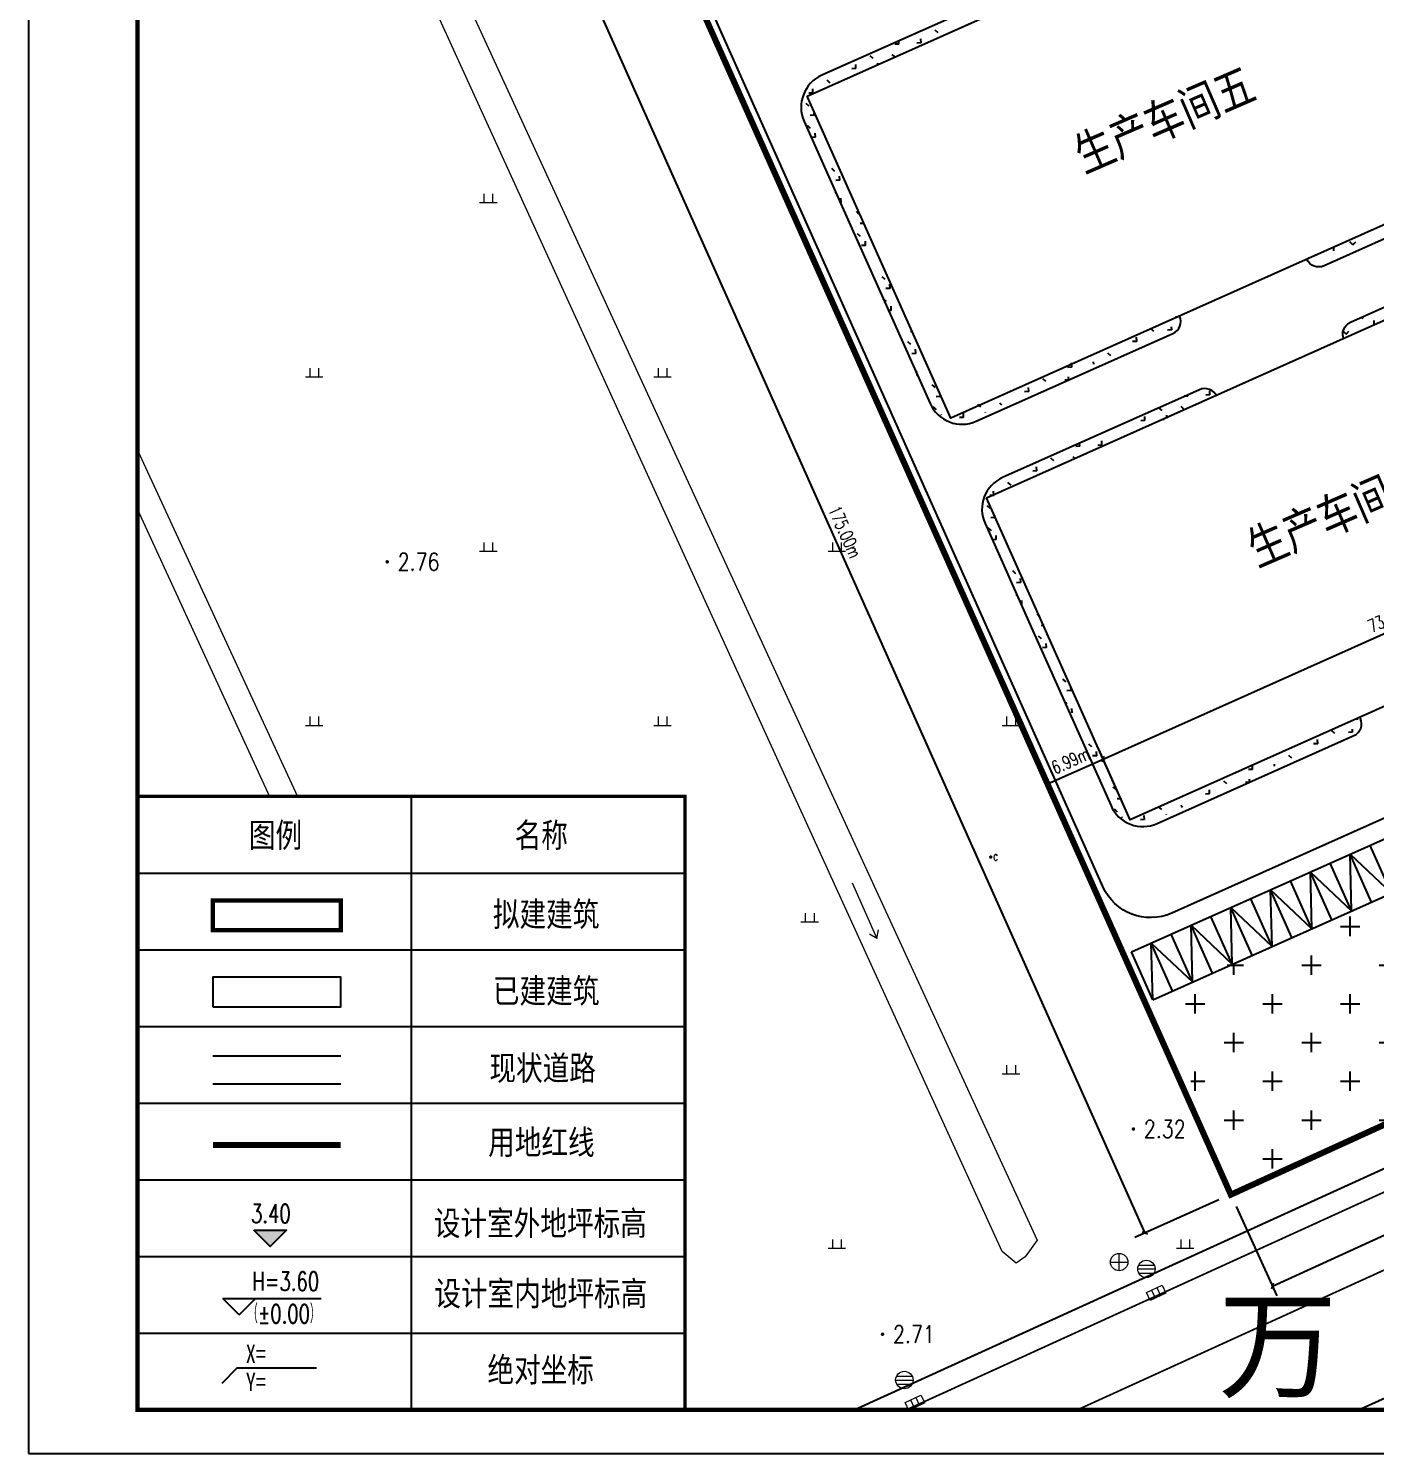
# Model space of a CAD drawing. Extents: x -165130 to 255370, y -346822 to 187778.
# Drawn here: x -165130 to -10505, y -168622 to -5099 of the extents above; entities that cross this region are included whole.
import ezdxf
from ezdxf.enums import TextEntityAlignment as Align

# ---------------------------------------------------------------- set-up
doc = ezdxf.new("R2010")
doc.units = 0
doc.header["$MEASUREMENT"] = 0
doc.linetypes.add('DASH', pattern=[0.35, 0.25, -0.1])
doc.linetypes.add('X2', pattern=[10, 8, -2])
doc.layers.get('0').update_dxf_attribs({"linetype": 'CONTINUOUS'})
doc.layers.get('Defpoints').update_dxf_attribs({"linetype": 'CONTINUOUS'})
for name, color, linetype in [('GCD', 1, 'CONTINUOUS'), ('PUB_DIM', 3, 'CONTINUOUS'), ('PUB_TEXT', 7, 'CONTINUOUS'), ('PUB_TITLE', 4, 'CONTINUOUS'), ('停车位', 4, 'CONTINUOUS'), ('围墙', 151, 'FENCELINE1'), ('填充', 8, 'CONTINUOUS'), ('层0', 253, 'CONTINUOUS'), ('绿化带', 3, 'CONTINUOUS'), ('规划建筑', 7, 'CONTINUOUS'), ('规划道路边线', 1, 'CONTINUOUS')]:
    doc.layers.add(name, color=color, linetype=linetype)
doc.layers.add('底图', color=252, linetype='CONTINUOUS', lineweight=5)
doc.styles.add('-宋体', font='', dxfattribs={"width": 0.8})
doc.styles.add('_TCH_DIM', font='SIMPLEX', dxfattribs={"bigfont": 'GBCBIG'})
doc.styles.add('_TCH_DIM_T3', font='SIMPLEX', dxfattribs={"width": 0.7058823529411765, "bigfont": 'GBCBIG'})
doc.styles.add('HZ', font='txt', dxfattribs={"width": 0.7, "height": 5, "bigfont": 'STF:宋体'})
doc.styles.add('ls1', font='simhei.ttf')
doc.styles.add('宋体', font='', dxfattribs={"width": 0.8})
doc.styles.get('-宋体').set_extended_font_data('SimSun')
doc.styles.get('宋体').set_extended_font_data('SimSun')
doc.linetypes.add('FENCELINE1', pattern='A,0.25,-0.1,[133,ltypeshp.shx,S=0.1,R=0,X=-0.1,Y=0],-0.1,1', length=1.45)
doc.dimstyles.new('总图&&500', dxfattribs={"dimtxt": 1487.5, "dimasz": 500, "dimexe": 1250, "dimexo": 1500, "dimgap": 631.2500000000001, "dimtad": 1, "dimlfac": 0.001, "dimzin": 0, "dimdsep": 46, "dimtxsty": '_TCH_DIM_T3', "dimblk": 'ARCHTICK', "dimcen": 0.09, "dimclrt": 7, "dimazin": 2, "dimtfac": 1, "dimtix": 1, "dimtmove": 2, "dimatfit": 3, "dimfxl": 1, "dimtolj": 1, "dimtzin": 0, "dimarcsym": 0})

# ---------------------------------------------------------------- blocks, each defined once
blk = doc.blocks.new('qar5gesfd')
at = {"layer": 'PUB_TITLE'}
blk.add_lwpolyline([(-86068.11089729436, 153824.1564108373), (-1968.110897294362, 153824.1564108373), (-1968.110897294362, 213224.1564108373), (-86068.11089729436, 213224.1564108374)], close=True, dxfattribs=at)
at = {"layer": 'PUB_TITLE', "const_width": 100}
blk.add_lwpolyline([(-83568.11089729436, 154824.1564108373), (-2968.110897294362, 154824.1564108373), (-2968.110897294362, 212224.1564108373), (-83568.11089729436, 212224.1564108374)], close=True, dxfattribs=at)
blk = doc.blocks.new('GC200')
at = {"linetype": 'Continuous', "const_width": 0.2, "flags": 128}
blk.add_lwpolyline([(-0.1, 0, 1), (0.1, 0, 1)], format="xyb", close=True, dxfattribs=at)
blk = doc.blocks.new('gc119')
for p, q in [((-1, 0), (1, 0)), ((-0.5, 1), (-0.5, 0)), ((0.5, 1), (0.5, 0))]:
    blk.add_line(p, q)
blk = doc.blocks.new('gc086')
for p, q in [((0, 0), (7, 0)), ((7, 0), (6.180847955711008, 0.573576436351046)), ((7, 0), (6.180847955711008, -0.573576436351046))]:
    blk.add_line(p, q)
blk = doc.blocks.new('gcbj0103')
for p, q in [((-1, 0), (1, 0)), ((-0.9009279699931144, 0.4339686542644392), (0.9009279699931144, 0.4339686542644392)), ((-0.8840719287007583, -0.4673508584386286), (0.8840719287007583, -0.4673508584386286))]:
    blk.add_line(p, q)
blk.add_circle((0, 0), 1)
blk = doc.blocks.new('gcbj0102')
for p, q in [((-1, 0), (1, 0)), ((-9e-16, -1), (-9e-16, 1))]:
    blk.add_line(p, q)
blk.add_circle((0, 0), 1)
blk = doc.blocks.new('gc041')
for p, q in [((-1, 0.5), (1, 0.5)), ((-1, -0.5), (-1, 0.5)), ((-0.3300000000000001, 0.5), (-0.3300000000000001, -0.5)), ((0.3300000000000001, 0.5), (0.3300000000000001, -0.5)), ((1, 0.5), (1, -0.5)), ((1, -0.5), (-1, -0.5))]:
    blk.add_line(p, q)
blk = doc.blocks.new('_ArchTick')
at = {"color": 0, "linetype": 'ByBlock', "const_width": 0.4}
blk.add_lwpolyline([(-0.5, -0.5), (0.5, 0.5)], dxfattribs=at)
blk = doc.blocks.new('*D48')
at = {"layer": 'Defpoints', "color": 0, "transparency": 16777216}
for p in [(-98469.29338923813, 20873.73530151416), (-27113.85829261666, -138918.0100500984), (-36980.80187167817, -143324.1203320063)]:
    blk.add_point(p, dxfattribs=at)
at = {"layer": 'PUB_DIM', "color": 0, "lineweight": -2, "transparency": 16777216}
for p, q in [((-99838.93692081571, 20262.11728640368), (-109477.6065779477, 15957.94334034746)), ((-108336.2369682998, 16467.6250196062), (-36980.80187167817, -143324.1203320063)), ((-28483.50182419424, -139529.6280652089), (-38122.17148132616, -143833.802011265))]:
    blk.add_line(p, q, dxfattribs=at)
at = {"layer": 'PUB_DIM', "color": 0, "lineweight": -2, "transparency": 16777216, "xscale": 500, "yscale": 500, "zscale": 500}
for p, rotation in [((-108336.2369682998, 16467.6250196062), 114.0632792774239), ((-36980.80187167817, -143324.1203320063), 294.063279277424)]:
    blk.add_blockref('_ArchTick', p, dxfattribs=dict(at, rotation=rotation))
at = {"layer": 'PUB_DIM', "color": 7, "transparency": 16777216, "insert": (-71403.01284937619, -62867.59780901544), "char_height": 1487.5, "attachment_point": 5, "rotation": 294.06327927742393, "style": '_TCH_DIM_T3'}
blk.add_mtext('\\A1;175.00m', dxfattribs=at)
blk = doc.blocks.new('*D51')
at = {"layer": 'Defpoints', "color": 0, "transparency": 16777216}
for p in [(146219.8381236419, -59923.24092016648), (150998.2377409508, -70408.20945346067), (-27113.85829261689, -138918.0100500984)]:
    blk.add_point(p, dxfattribs=at)
at = {"layer": 'PUB_DIM', "color": 0, "lineweight": -2, "transparency": 16777216}
for p, q in [((146841.8913720759, -61288.17672675696), (151516.615447979, -71545.65595895276)), ((-22335.45867530807, -149402.9785833926), (150998.2377409508, -70408.20945346067)), ((-26491.80504418298, -140282.9458566889), (-21817.0809682798, -150540.4250888847))]:
    blk.add_line(p, q, dxfattribs=at)
at = {"layer": 'PUB_DIM', "color": 0, "lineweight": -2, "transparency": 16777216, "xscale": 500, "yscale": 500, "zscale": 500}
for p, rotation in [((150998.2377409508, -70408.20945346067), 24.5005618365008), ((-22335.45867530807, -149402.9785833926), 204.5005618365008)]:
    blk.add_blockref('_ArchTick', p, dxfattribs=dict(at, rotation=rotation))
at = {"layer": 'PUB_DIM', "color": 7, "transparency": 16777216, "insert": (63761.17405509025, -108654.4028623854), "char_height": 1487.5, "attachment_point": 5, "rotation": 24.500561836500797, "style": '_TCH_DIM_T3'}
blk.add_mtext('\\A1;190.49m', dxfattribs=at)
blk = doc.blocks.new('*D62')
at = {"layer": 'Defpoints', "color": 0, "transparency": 16777216}
for p in [(-41772.78678177096, -88936.80414818261), (-38667.60812405861, -95890.47091062597), (-45054.34683273127, -98742.48631603306)]:
    blk.add_point(p, dxfattribs=at)
at = {"layer": 'PUB_DIM', "color": 0, "lineweight": -2, "transparency": 16777216}
for p, q in [((-39279.22613916227, -94520.82737904534), (-42282.46846102402, -87795.43453853208)), ((-48159.52549044363, -91788.81955358971), (-41772.78678177096, -88936.80414818261)), ((-45665.96484783494, -97372.84278445243), (-48669.20716969669, -90647.44994393918))]:
    blk.add_line(p, q, dxfattribs=at)
at = {"layer": 'PUB_DIM', "color": 0, "lineweight": -2, "transparency": 16777216, "xscale": 500, "yscale": 500, "zscale": 500}
for p, rotation in [((-41772.78678177096, -88936.80414818261), 24.06327927713909), ((-48159.52549044363, -91788.81955358971), 204.063279277139)]:
    blk.add_blockref('_ArchTick', p, dxfattribs=dict(at, rotation=rotation))
at = {"layer": 'PUB_DIM', "color": 7, "transparency": 16777216, "insert": (-45526.80598328565, -89107.30528027058), "char_height": 1487.5, "attachment_point": 5, "rotation": 24.06327927713909, "style": '_TCH_DIM_T3'}
blk.add_mtext('\\A1;6.99m', dxfattribs=at)
blk = doc.blocks.new('*D63')
at = {"layer": 'Defpoints', "color": 0, "transparency": 16777216}
for p in [(25321.48435198705, -58975.67631494347), (28426.6630096994, -65929.34307738683), (-38667.6081240586, -95890.47091062597)]:
    blk.add_point(p, dxfattribs=at)
at = {"layer": 'PUB_DIM', "color": 0, "lineweight": -2, "transparency": 16777216}
for p, q in [((27815.04499459574, -64559.6995458062), (24811.802672734, -57834.30670529295)), ((-41772.78678177096, -88936.8041481826), (25321.48435198705, -58975.67631494347)), ((-39279.22613916226, -94520.82737904534), (-42282.46846102401, -87795.43453853208))]:
    blk.add_line(p, q, dxfattribs=at)
at = {"layer": 'PUB_DIM', "color": 0, "lineweight": -2, "transparency": 16777216, "xscale": 500, "yscale": 500, "zscale": 500}
for p, rotation in [((25321.48435198705, -58975.67631494347), 24.06327927713906), ((-41772.78678177096, -88936.8041481826), 204.063279277139)]:
    blk.add_blockref('_ArchTick', p, dxfattribs=dict(at, rotation=rotation))
at = {"layer": 'PUB_DIM', "color": 7, "transparency": 16777216, "insert": (-8786.301062070306, -72700.73366094746), "char_height": 1487.5, "attachment_point": 5, "rotation": 24.06327927713905, "style": '_TCH_DIM_T3'}
blk.add_mtext('\\A1;73.48m', dxfattribs=at)

msp = doc.modelspace()

# ---------------------------------------------------------------- hatches: boundary and pattern name
at = {"layer": 'PUB_TEXT'}
msp.add_hatch(color=256, dxfattribs=at).paths.add_polyline_path([(-135494.5257593838, -142974.8639338535), (-139265.9543307959, -142974.8639338535), (-137380.2400451412, -144860.5782104847)])
at = {"layer": '绿化带'}
h = msp.add_hatch(dxfattribs=at)
h.set_pattern_fill('CROSS', color=256, scale=700, style=0)
h.set_pattern_definition([(0, (-553910433.5212172, -3656649588.121555), (4444.999999999998, 4444.999999999998), [2222.499999999999, -6667.499999999998]), (90, (-553909322.2712172, -3656650699.371555), (-4444.999999999998, 4444.999999999998), [2222.499999999999, -6667.499999999998])])
h.paths.add_polyline_path([(36972.96045353264, -83947.41723513138), (46121.63040723652, -105541.8077214984), (-26174.69281826145, -138489.99656191), (-35985.64776752121, -116503.5551932072)])

# ---------------------------------------------------------------- linework, layer by layer
at = {"elevation": -625.1000928940671}
msp.add_lwpolyline([(145370.1269499287, -163621.816245052), (145370.1269499287, -138621.816245052), (250370.1269499287, -138621.816245052), (250370.1269499287, 123378.1837549482), (-152629.8730500711, 123378.1837549482), (-152629.8730500711, -163621.8162450518), (145370.1269499287, -163621.8162450518)], dxfattribs=at)
at = {"color": 1, "linetype": 'DASH', "ltscale": 10000, "const_width": 700, "elevation": -3489.999999999997, "flags": 128}
msp.add_lwpolyline([(-98469.29338917858, 20873.73530153278), (-27113.85829273588, -138918.0100500947), (146219.8381235823, -59923.24092019256), (74864.40302892774, 99868.50443096925)], close=True, dxfattribs=at)
at = {"linetype": 'Continuous', "elevation": -3489.999999999997, "flags": 128}
for points in [[(50347.39758636802, -111326.1283134473), (36219.14935382456, -79687.64918683004, 0.4142135623081832), (30935.7852300629, -77666.24780896958), (-33875.74667081959, -106608.0122931292, -0.4142135623727538), (-41800.79285750515, -103575.910227037), (-94723.68104807264, 14938.40697161946, -0.4119799579292865), (-91733.3199156893, 22844.62225843314), (68860.604622446, 96033.3919486599, -0.4164507001701108), (76827.39174243063, 93020.12078125123), (140289.243268393, -49094.91226322856, -0.4142135624707902), (137257.1412014589, -57019.95845198538), (62354.24319019169, -90468.04966324847, 0.4165498130546527), (60848.02807673067, -94452.36542321648), (65410.71588339657, -104455.0532965353)], [(-34893.89195845253, 5384.103306905366), (-34893.89195881016, 5384.103307836689, -0.4142135623877662), (-34135.86644218094, 7365.364855025895), (-11545.87912473804, 17452.98464676458, -0.4142135623652476), (-6262.515000380343, 15431.5832679728), (-771.7885089290794, 3135.774714742787), (8204.289785526926, -16965.05173122417, -0.4142135624629577), (6182.888407193357, -22248.41585628595), (-16407.09891168005, -32336.0356484903, -0.4142135623347671), (-18388.36045835144, -31578.01013126876), (-18388.3604566229, -31578.01013499405)], [(-49503.42296186811, -1139.822187031619), (-49503.42296234495, -1139.822185168974, 0.4142135623877662), (-51484.68450859911, -381.7966702757403), (-74074.67182103521, -10469.41647132766, 0.4142135623652476), (-76096.0731984151, -15752.78059499245), (-70605.34670839435, -28048.58914822247), (-61629.26841638214, -48149.4155969834, 0.4142135624629577), (-56345.90429107076, -50170.81697391253), (-33755.91697666771, -40083.19717146363, 0.4142135623347671), (-32997.89145991928, -38101.93562520575), (-32997.89145920402, -38101.93562846538)], [(-14128.12279460556, -40779.52370339911), (-14128.12279496319, -40779.52370200213, -0.4142135623877662), (-13370.09727833397, -38798.26215620991), (9219.890038989717, -28710.64236493688, -0.4142135623652476), (14503.25416334742, -30732.04374186601), (19993.98065479868, -43027.85229509603), (28970.05894925445, -63128.67874152865, -0.4142135624629577), (26948.65757104009, -68412.04286659043), (4358.670251988107, -78499.66265832912, -0.4142135623347671), (2377.408705495531, -77741.63714157324), (2377.408706985647, -77741.63714529853)], [(-28737.65379814035, -47303.44919687044), (-28737.65379849798, -47303.44919640478, 0.4142135623877662), (-30718.91534475214, -46545.42368011456), (-53308.90265730745, -56633.0434820978, 0.4142135623652476), (-55330.30403456814, -61916.40760622825), (-49839.57754466659, -74212.21615992393), (-40863.49925277359, -94313.04260682222, 0.4142135624629577), (-35580.1351272238, -96334.44398328569), (-12990.14781282074, -86246.82418130245, 0.4142135623347671), (-12232.12229631073, -84265.56263504457), (-12232.12229523784, -84265.56263876986)]]:
    msp.add_lwpolyline(points, format="xyb", dxfattribs=at)
at = {"color": 2, "linetype": 'Continuous', "elevation": -625.1000928940671, "flags": 128}
msp.add_lwpolyline([(-143959.0978605314, -117380.2080386211), (-129292.4311938246, -117380.2080386211), (-129292.4311939476, -113957.9859647478), (-143959.0978606357, -113957.9859647478)], close=True, dxfattribs=at)
at = {"color": 1, "linetype": 'DASH', "ltscale": 10000, "const_width": 700, "elevation": -625.1000928940671, "flags": 128}
msp.add_lwpolyline([(-143959.0978605314, -133228.0720942543), (-129292.4311938433, -133228.0485067095)], dxfattribs=at)
at = {"layer": 'PUB_TEXT', "color": 7}
for p, q in [((-121201.3016215486, -93221.81643578666, -625.1000928940671), (-121201.3016215486, -163621.8162450518, -625.1000928940671)), ((-152629.8730500711, -102021.8166900994, -625.1000928940671), (-89772.73019281751, -102021.8166900994, -625.1000928940671)), ((-152629.8730500711, -102021.8166900994, -625.1000928940671), (-89772.73019281751, -102021.8166900994, -625.1000928940671)), ((-152629.8730501754, -110821.816721889, -625.1000928940671), (-89772.73019292182, -110821.816721889, -625.1000928940671)), ((-152629.8730501754, -110821.816721889, -625.1000928940671), (-89772.73019292182, -110821.816721889, -625.1000928940671)), ((-152629.8730500711, -119621.8163086297, -625.1000928940671), (-89772.73019281751, -119621.8163086297, -625.1000928940671)), ((-152629.8730500711, -119621.8163086297, -625.1000928940671), (-89772.73019281751, -119621.8163086297, -625.1000928940671)), ((-152629.8730500711, -128421.8165629432, -625.1000928940671), (-89772.73019281751, -128421.8165629432, -625.1000928940671)), ((-152629.8730500711, -137221.8163722084, -625.1000928940671), (-89772.73019281751, -137221.8163722084, -625.1000928940671)), ((-152629.8730500711, -146021.8166265215, -625.1000928940671), (-89772.73019281751, -146021.8166265215, -625.1000928940671)), ((-152629.8730500711, -154821.8168808343, -625.1000928940671), (-89772.73019281751, -154821.8168808343, -625.1000928940671))]:
    msp.add_line(p, q, dxfattribs=at)
at = {"layer": 'PUB_TEXT', "color": 2}
for p, q in [((-129292.4311938433, -123016.0350713457, -625.1000928940671), (-143959.0978605314, -123016.0350713457, -625.1000928940671)), ((-143959.0978605314, -126206.5865112664, -625.1000928940671), (-129292.4311938433, -126206.5865112664, -625.1000928940671))]:
    msp.add_line(p, q, dxfattribs=at)
at = {"layer": 'PUB_TEXT', "color": 3}
for p, q in [((-140951.0625221913, -152719.6459366204, -625.100092904795), (-142836.7768079503, -150833.9312149407, -625.100092904795)), ((-142836.7768079503, -150833.9312149407, -625.100092904795), (-131522.4910937285, -150833.9312149407, -625.100092904795)), ((-140951.0625221913, -152719.6459366204, -625.100092904795), (-139065.3482365382, -150833.9312149407, -625.100092904795))]:
    msp.add_line(p, q, dxfattribs=at)
at = {"layer": 'PUB_TEXT', "color": 7, "const_width": 377.1428571428572, "elevation": -625.1000928940671}
msp.add_lwpolyline([(-152629.8730500711, -93221.81643578666), (-152629.8730500711, -163621.8162450518), (-89772.73019281751, -163621.8162450518), (-89772.73019281751, -93221.81643578666), (-152629.8730500711, -93221.81643578666)], dxfattribs=at)
at = {"layer": 'PUB_TEXT', "color": 4, "const_width": 500, "elevation": -625.1000928940671, "flags": 128}
msp.add_lwpolyline([(-143959.0978604271, -108580.2080068316), (-129292.4311937203, -108580.2080068316), (-129292.4311938433, -105157.9859329583), (-143959.0978605314, -105157.9859329583)], close=True, dxfattribs=at)
at = {"layer": 'PUB_TEXT', "elevation": -625.1000928940671}
msp.add_lwpolyline([(-139265.9543307959, -142974.8639338539), (-135494.5257593838, -142974.8639338539), (-137380.2400451412, -144860.5782104852), (-137380.2400451412, -144860.5782104852)], close=True, dxfattribs=at)
at = {"layer": 'PUB_TEXT', "color": 3, "elevation": -625.1000928940671}
msp.add_lwpolyline([(-142891.4278608484, -160567.6620379464), (-141162.5483545212, -158788.4835466321), (-132079.4503811595, -158788.4835466321)], dxfattribs=at)
at = {"layer": '停车位', "linetype": 'Continuous', "elevation": -3489.999999999997, "flags": 128}
for points in [[(-38528.52336708433, -111067.9987311726), (34527.97404297441, -78468.17992873397)], [(-36083.53695455915, -116547.2360412953), (36972.96045353264, -83947.41723513138)], [(-8687.350427783793, -104322.303983978), (-11132.33683846123, -98843.06668037456)], [(-36083.53695676452, -116547.2360361731), (-36245.50782326586, -110049.2543933345), (-31517.50586865074, -114509.7473614281), (-31679.47673515207, -108011.7657181239), (-26951.47478053696, -112472.2586862175), (-27113.44564679987, -105974.2770419819), (-22385.44369242317, -110434.7700114725), (-22547.4145588649, -103936.7883681683), (-17819.41260413057, -108397.2813362619), (-17981.3834706319, -101899.299693889), (-13253.38151589758, -106359.7926601199), (-13415.35238251812, -99861.8110182127), (-8687.350427783793, -104322.303983978)], [(-13253.38151589758, -106359.7926601199), (-15698.36792657501, -100880.5553537225)], [(-10970.36597195989, -105341.0483236788), (-13415.35238251812, -99861.8110182127)], [(-17819.41260413057, -108397.2813362619), (-20264.399014808, -102918.0440303301)], [(-15536.39705995447, -107378.5369984237), (-17981.3834706319, -101899.299693889)], [(-20102.42814830667, -109416.0256731687), (-22547.4145588649, -103936.7883681683)], [(-24668.45923636085, -111453.5143483793), (-27113.44564679987, -105974.2770419819)], [(-22385.44369242317, -110434.7700114725), (-24830.43010286218, -104955.5327050751)], [(-26951.47478053696, -112472.2586862175), (-29396.46119097597, -106993.0213802857)], [(-31517.50586865074, -114509.7473614281), (-33962.49227920896, -109030.5100550307)], [(-29234.49032459385, -113491.0030231243), (-31679.47673515207, -108011.7657181239)], [(-36083.53695676452, -116547.2360361731), (-38528.52336732275, -111067.9987302413)], [(-33800.52141270763, -115528.4916988006), (-36245.50782326586, -110049.2543933345)]]:
    msp.add_lwpolyline(points, dxfattribs=at)
at = {"layer": '围墙', "ltscale": 0.2, "const_width": 200, "elevation": -3489.999999999997}
msp.add_lwpolyline([(74368.46908362955, -92769.29297031742), (146219.8381235823, -59923.24092019256), (74864.40302892774, 99868.50443096925), (-98469.29338917858, 20873.73530153278), (-27113.85829273588, -138918.0100500947), (47486.60596933216, -104919.7363552069)], dxfattribs=at)
at = {"layer": '填充', "color": 3, "linetype": 'Continuous'}
for p, q in [((-65212.49060920603, -6882.887871599756, -3489.999999999997), (-65233.27464071638, -6502.388028091751, -3489.999999999997)), ((-63243.4517516268, -5729.527705012821, -3489.999999999997), (-63329.60474453098, -5652.29910019692, -3489.999999999997)), ((-62676.27141002542, -6744.352046529762, -3489.999999999997), (-62702.24687711126, -6268.810947089456, -3489.999999999997)), ((-60707.23428139812, -5590.99197493773, -3489.999999999997), (-61061.86004701979, -5273.101066368632, -3489.999999999997)), ((-58514.26871279604, -5144.761008339934, -3489.999999999997), (-58525.64257643349, -5134.565337224863, -3489.999999999997)), ((-65698.46871266491, -8352.88490647357, -3489.999999999997), (-65995.75925741321, -8086.389996240847, -3489.999999999997)), ((-65212.49061004049, -6882.887868340127, -3489.999999999997), (-65688.03170982725, -6908.86333644297, -3489.999999999997)), ((-62676.27141109831, -6744.352046529762, -3489.999999999997), (-63151.81251088507, -6770.327513235621, -3489.999999999997)), ((-70146.39318428165, -9696.178717202507, -3489.999999999997), (-70621.93428418762, -9722.154183908366, -3489.999999999997)), ((-70146.39318285114, -9696.178717202507, -3489.999999999997), (-70172.36864981777, -9220.637618693523, -3489.999999999997)), ((-68177.35096213943, -8542.816633488052, -3489.999999999997), (-68531.97672746307, -8224.92572724726, -3489.999999999997)), ((-67628.89443204529, -9214.921719058417, -3489.999999999997), (-67636.14945075638, -9082.10179408919, -3489.999999999997)), ((-73111.25017336733, -11356.10556336027, -3489.999999999997), (-73465.87593869097, -11038.21465618815, -3489.999999999997)), ((-72682.61238322384, -9834.714541341178, -3489.999999999997), (-72697.42280027992, -9835.523531435989, -3489.999999999997)), ((-72682.61238173372, -9834.71454180684, -3489.999999999997), (-72682.92189887888, -9829.048111232929, -3489.999999999997)), ((-75080.29575816519, -12509.46956373658, -3489.999999999997), (-75555.83685795194, -12535.44503183942, -3489.999999999997)), ((-75080.29575661547, -12509.46956513356, -3489.999999999997), (-75106.2712235821, -12033.9284652276, -3489.999999999997)), ((-75508.93191347248, -14030.85876408871, -3489.999999999997), (-75863.55767903454, -13712.9678569166, -3489.999999999997)), ((-75370.39618436224, -16567.07623520773, -3489.999999999997), (-75725.02194980509, -16249.18532710429, -3489.999999999997)), ((-74941.75993392593, -15045.68876385596, -3489.999999999997), (-75417.30103359348, -15071.66423149314, -3489.999999999997)), ((-74941.75993237621, -15045.68876525294, -3489.999999999997), (-74952.8831484092, -14842.05252690148, -3489.999999999997)), ((-74803.22410962707, -17581.90796304401, -3489.999999999997), (-75278.76520941383, -17607.88343021553, -3489.999999999997)), ((-74803.22410813696, -17581.90796397533, -3489.999999999997), (-74829.19957516319, -17106.36686406936, -3489.999999999997)), ((-72557.10725388653, -21500.97544504236, -3489.999999999997), (-72911.73301932937, -21183.08453833591, -3489.999999999997)), ((-71989.93326196796, -22515.81053635012, -3489.999999999997), (-72465.47436175472, -22541.78600212466, -3489.999999999997)), ((-71989.93326053745, -22515.81053821277, -3489.999999999997), (-72015.9087277425, -22040.2694383068, -3489.999999999997)), ((-72418.57152447826, -24037.19291616138, -3489.999999999997), (-72536.89656422264, -23931.12489128392, -3489.999999999997)), ((-71851.39743778831, -25052.02973367553, -3489.999999999997), (-72031.94945023186, -25061.89202204254, -3489.999999999997)), ((-71851.3974362982, -25052.02973693516, -3489.999999999997), (-71877.37290320522, -24576.48863656353, -3489.999999999997)), ((-69797.60949829943, -26386.65558410715, -3489.999999999997), (-70098.44408980734, -26116.98374910187, -3489.999999999997)), ((-69319.41575936205, -27457.51181397494, -3489.999999999997), (-69652.183514036, -27475.6885763621, -3489.999999999997)), ((-69605.28259453899, -28971.09212646168, -3489.999999999997), (-69959.90835974342, -28653.20121835824, -3489.999999999997)), ((-69038.10659048683, -29985.93230884429, -3489.999999999997), (-69513.64769027359, -30011.90777648147, -3489.999999999997)), ((-69038.10658929474, -29985.93231024127, -3489.999999999997), (-69064.08205638058, -29510.39120986965, -3489.999999999997)), ((-15275.6883634103, -30622.71741697472, -3489.999999999997), (-15275.6883634103, -30146.46741807368, -3489.999999999997)), ((-13102.55846736557, -29926.41251640301, -3489.999999999997), (-13439.31807176, -29589.65291142371, -3489.999999999997)), ((-13102.55846808082, -29926.41251640301, -3489.999999999997), (-12765.79886356718, -29589.65291142371, -3489.999999999997)), ((-18273.61290816194, -31505.36450710054, -3489.999999999997), (-18153.95253626234, -31385.70413518604, -3489.999999999997)), ((-66791.99366454012, -33904.99133722764, -3489.999999999997), (-67146.61942986376, -33587.1004291242, -3489.999999999997)), ((-66224.81574312574, -34919.83488308173, -3489.999999999997), (-66700.35684303171, -34945.81035118457, -3489.999999999997)), ((-66224.81574157602, -34919.83488308173, -3489.999999999997), (-66250.79120866186, -34444.29378410708, -3489.999999999997)), ((-66653.4579357279, -36441.20880694967, -3489.999999999997), (-67008.08370111114, -36123.31789838057, -3489.999999999997)), ((-66086.27991852886, -37456.05408180412, -3489.999999999997), (-66487.51597336656, -37477.9707869878, -3489.999999999997)), ((-66086.27991733677, -37456.0540832011, -3489.999999999997), (-66112.2553843034, -36980.51298329514, -3489.999999999997)), ((-33283.46217886335, -38208.05320203211, -3489.999999999997), (-33452.43560669548, -38217.28303342965, -3489.999999999997)), ((-12093.35276994831, -38372.96381698828, -3489.999999999997), (-12206.52806637413, -38259.78852029797, -3489.999999999997)), ((-12093.35277024633, -38372.96381698828, -3489.999999999997), (-11797.54496852285, -38077.15601533558, -3489.999999999997)), ((-10674.36919973022, -39069.29442718532, -3489.999999999997), (-10674.36919973022, -38593.0444268873, -3489.999999999997)), ((-63774.98228154308, -39873.59057892021, -3489.999999999997), (-63887.06599519379, -39879.71292402502, -3489.999999999997)), ((-37910.79708019621, -41004.59841325786, -3489.999999999997), (-37936.77254728205, -40529.05731381755, -3489.999999999997)), ((-35941.77683160431, -39851.21499154624, -3489.999999999997), (-36296.40259692795, -39533.3240834428, -3489.999999999997)), ((-33902.41640488035, -39679.71776997577, -3489.999999999997), (-34377.95750466711, -39705.69323714729, -3489.999999999997)), ((-33902.41640356905, -39679.71777137276, -3489.999999999997), (-33920.57164267427, -39347.34406148922, -3489.999999999997)), ((-13889.40399400122, -40169.0150421476, -3489.999999999997), (-14226.16359851486, -39832.25543716829, -3489.999999999997)), ((-13889.40399447805, -40169.01504121628, -3489.999999999997), (-13552.64438996441, -39832.25543623697, -3489.999999999997)), ((-63840.16900483496, -41375.10801818129, -3489.999999999997), (-64194.7947702778, -41057.21711147483, -3489.999999999997)), ((-63272.98907092935, -42389.95665650722, -3489.999999999997), (-63748.5301705969, -42415.93212321308, -3489.999999999997)), ((-63272.9890702141, -42389.95665836986, -3489.999999999997), (-63298.96453741915, -41914.41555706691, -3489.999999999997)), ((-40875.67604307062, -42664.50392002147, -3489.999999999997), (-41230.30180839426, -42346.61301191803, -3489.999999999997)), ((-37910.79708114988, -41004.59841325786, -3489.999999999997), (-38386.33818093664, -41030.5738813607, -3489.999999999997)), ((-45380.91885385639, -43956.42508532759, -3489.999999999997), (-45856.45995364315, -43982.40055203345, -3489.999999999997)), ((-45380.9188527239, -43956.42508625891, -3489.999999999997), (-45406.89431963093, -43480.88398635294, -3489.999999999997)), ((-42856.46440175897, -43602.5082963882, -3489.999999999997), (-42870.67512092716, -43342.34816221427, -3489.999999999997)), ((-63134.4532466901, -44926.17585383262, -3489.999999999997), (-63160.85588739044, -44927.61804409232, -3489.999999999997)), ((-63134.45324597484, -44926.17585709225, -3489.999999999997), (-63160.42871300108, -44450.63475718629, -3489.999999999997)), ((-48345.79272375233, -45616.32857996877, -3489.999999999997), (-48700.41848913557, -45298.43767186534, -3489.999999999997)), ((-45710.90527514345, -45421.7294614194, -3489.999999999997), (-46186.44637493021, -45447.70492812525, -3489.999999999997)), ((-45710.90527418978, -45421.7294614194, -3489.999999999997), (-45729.06051281816, -45089.35575200152, -3489.999999999997)), ((-61026.88007608778, -46309.00722848158, -3489.999999999997), (-61381.50584147102, -45991.11631991249, -3489.999999999997)), ((-60459.69822344906, -47323.85922888201, -3489.999999999997), (-60935.23932311661, -47349.83469651919, -3489.999999999997)), ((-60459.6982226742, -47323.85923121031, -3489.999999999997), (-60461.32236448652, -47294.12555195298, -3489.999999999997)), ((-50314.82142762071, -46769.71593325865, -3489.999999999997), (-50790.36252740747, -46795.6913999645, -3489.999999999997)), ((-50314.82142672664, -46769.71593325865, -3489.999999999997), (-50340.79689375288, -46294.17483335268, -3489.999999999997)), ((-32042.69710025913, -47281.39736190345, -3489.999999999997), (-32460.40980992443, -47304.21407021489, -3489.999999999997)), ((-32042.69709888822, -47281.39736190345, -3489.999999999997), (-32051.42671237118, -47121.58156385552, -3489.999999999997)), ((-29506.47790131695, -47142.86153683346, -3489.999999999997), (-29982.0190009845, -47168.83700400498, -3489.999999999997)), ((-29506.47789970762, -47142.86153823044, -3489.999999999997), (-29532.45336673385, -46667.32043832447, -3489.999999999997)), ((-60888.34434501058, -48845.22469820362, -3489.999999999997), (-61238.42855337984, -48531.40489909705, -3489.999999999997)), ((-55815.90940461284, -48568.15323898476, -3489.999999999997), (-56170.53516993648, -48250.26233181264, -3489.999999999997)), ((-53408.20520321256, -48314.41663218569, -3489.999999999997), (-53634.31769988663, -48111.72660220321, -3489.999999999997)), ((-35007.56590691931, -48941.33005537, -3489.999999999997), (-35362.19167224295, -48623.43914633524, -3489.999999999997)), ((-32471.34843567736, -48802.79432622623, -3489.999999999997), (-32825.9742010606, -48484.90341812279, -3489.999999999997)), ((-60342.6450533641, -49466.78866412397, -3489.999999999997), (-60347.13786546118, -49384.53733002674, -3489.999999999997)), ((-57784.94320050604, -49721.54260393139, -3489.999999999997), (-58260.4843002928, -49747.51807156857, -3489.999999999997)), ((-57784.94319919473, -49721.5426062597, -3489.999999999997), (-57810.91866628057, -49246.00150635373, -3489.999999999997)), ((-55272.54316566116, -49146.94177837949, -3489.999999999997), (-55274.69946739799, -49107.46568221506, -3489.999999999997)), ((-36976.59967390425, -50094.68820704054, -3489.999999999997), (-37452.14077381021, -50120.66367514338, -3489.999999999997)), ((-36976.59967241413, -50094.68820983451, -3489.999999999997), (-37002.57513955957, -49619.1471103942, -3489.999999999997)), ((-34759.35057357675, -49973.57547808345, -3489.999999999997), (-34915.92157498724, -49982.12785147037, -3489.999999999997)), ((-34447.04650405771, -49834.11525202822, -3489.999999999997), (-34466.35594049818, -49480.61128625553, -3489.999999999997)), ((-42477.68258789903, -51893.1547153173, -3489.999999999997), (-42563.83558104164, -51815.92610957008, -3489.999999999997)), ((-37748.49954894907, -51308.38801817875, -3489.999999999997), (-37759.87341270573, -51298.19234846067, -3489.999999999997)), ((-44446.72144631273, -53046.51488004159, -3489.999999999997), (-44922.26254609949, -53072.49034721311, -3489.999999999997)), ((-44446.72144547827, -53046.51488143858, -3489.999999999997), (-44467.50547686941, -52666.01503839623, -3489.999999999997)), ((-41910.50224737055, -52907.9790549716, -3489.999999999997), (-42386.0433470381, -52933.95452307444, -3489.999999999997)), ((-41910.50224629766, -52907.97905636858, -3489.999999999997), (-41936.47771326429, -52432.43795646261, -3489.999999999997)), ((-49380.62401912338, -55859.80572843831, -3489.999999999997), (-49406.59948609001, -55384.26462806668, -3489.999999999997)), ((-47411.58179841167, -54706.44364332687, -3489.999999999997), (-47766.20756373531, -54388.55273708608, -3489.999999999997)), ((-46863.12526819832, -55378.54873029422, -3489.999999999997), (-46870.38028702862, -55245.72880532499, -3489.999999999997)), ((-44932.69954893715, -54516.51191631239, -3489.999999999997), (-45229.99009380466, -54250.01700654533, -3489.999999999997)), ((-52345.48100963957, -57519.73257319909, -3489.999999999997), (-52700.10677496321, -57201.84166695829, -3489.999999999997)), ((-51916.84321961529, -55998.34155211132, -3489.999999999997), (-51931.65363667137, -55999.15054127481, -3489.999999999997)), ((-51916.84321800596, -55998.34155211132, -3489.999999999997), (-51917.15273521072, -55992.67512200307, -3489.999999999997)), ((-49380.62402055389, -55859.80572704133, -3489.999999999997), (-49856.16512045986, -55885.78119514417, -3489.999999999997)), ((-54314.52659443743, -58673.09657404106, -3489.999999999997), (-54790.06769422418, -58699.07204121258, -3489.999999999997)), ((-54314.5265928281, -58673.09657636937, -3489.999999999997), (-54340.50205985433, -58197.5554764634, -3489.999999999997)), ((-54743.16274998314, -60194.48577392753, -3489.999999999997), (-55097.78851524717, -59876.59486722108, -3489.999999999997)), ((-54175.99077007896, -61209.31577322911, -3489.999999999997), (-54651.53186986572, -61235.29124133196, -3489.999999999997)), ((-54175.99076864845, -61209.31577509176, -3489.999999999997), (-54187.11398468143, -61005.67953720596, -3489.999999999997)), ((-54604.62702075369, -62730.70324504655, -3489.999999999997), (-54959.25278607733, -62412.81233694311, -3489.999999999997)), ((-54037.45494589931, -63745.53497334849, -3489.999999999997), (-54512.99604556686, -63771.51044005435, -3489.999999999997)), ((-54037.45494428999, -63745.53497334849, -3489.999999999997), (-54063.43041143543, -63269.99387530517, -3489.999999999997)), ((-51791.33809015877, -67664.60245627817, -3489.999999999997), (-52145.96385560161, -67346.71154910605, -3489.999999999997)), ((-51224.16409669048, -68679.43754805159, -3489.999999999997), (-51250.13956389553, -68203.89644814562, -3489.999999999997)), ((-51652.80236086971, -70200.81992646586, -3489.999999999997), (-51771.12740049488, -70094.75190205406, -3489.999999999997)), ((-51224.16409812099, -68679.43754618894, -3489.999999999997), (-51699.70519802696, -68705.41301336046, -3489.999999999997)), ((-51085.62827417976, -71215.65674398001, -3489.999999999997), (-51266.1802865041, -71225.51903327834, -3489.999999999997)), ((-51085.62827257044, -71215.65674723964, -3489.999999999997), (-51111.60373959667, -70740.11564686801, -3489.999999999997)), ((-49031.84033457167, -72550.28259534296, -3489.999999999997), (-49332.67492596037, -72280.61075894069, -3489.999999999997)), ((-48839.51343069202, -75134.7191363005, -3489.999999999997), (-49194.13919601566, -74816.82822819706, -3489.999999999997)), ((-48553.64659563429, -73621.13882521074, -3489.999999999997), (-48886.41435030825, -73639.31558713224, -3489.999999999997)), ((-48272.33742675907, -76149.55931821745, -3489.999999999997), (-48747.87852666504, -76175.53478678595, -3489.999999999997)), ((-48272.33742556698, -76149.5593200801, -3489.999999999997), (-48298.3128924144, -75674.01822017413, -3489.999999999997)), ((-46026.22450093157, -80068.6183466008, -3489.999999999997), (-46380.850266136, -79750.72743896302, -3489.999999999997)), ((-45459.04657951719, -81083.46189338621, -3489.999999999997), (-45934.58767918474, -81109.43736148905, -3489.999999999997)), ((-45459.04657784826, -81083.46189338621, -3489.999999999997), (-45485.0220449341, -80607.9207939459, -3489.999999999997)), ((-45887.68877200014, -82604.83581818547, -3489.999999999997), (-46242.31453738338, -82286.94491008203, -3489.999999999997)), ((-45320.5107534898, -83619.68109303992, -3489.999999999997), (-45346.48622057564, -83144.13999406528, -3489.999999999997)), ((-12517.6930152548, -84371.68021326791, -3489.999999999997), (-12686.66644296772, -84380.91004326846, -3489.999999999997)), ((-43009.21311781532, -86037.21758829337, -3489.999999999997), (-43121.29683134682, -86043.33993339818, -3489.999999999997)), ((-15176.00766775734, -86014.84200138506, -3489.999999999997), (-15530.63343308098, -85696.95109328162, -3489.999999999997)), ((-13136.64724115259, -85843.34478028025, -3489.999999999997), (-13612.18834093935, -85869.32024698611, -3489.999999999997)), ((-13136.6472399605, -85843.34478121158, -3489.999999999997), (-13154.8024788273, -85510.9710717937, -3489.999999999997)), ((-43074.3998411072, -87538.73502895143, -3489.999999999997), (-43429.02560643083, -87220.84412131365, -3489.999999999997)), ((-42507.21990660555, -88553.5836668117, -3489.999999999997), (-42533.19537357218, -88078.04256690573, -3489.999999999997)), ((-17145.02791742212, -87168.22542309668, -3489.999999999997), (-17620.56901732809, -87194.20089119952, -3489.999999999997)), ((-17145.02791646845, -87168.22542495932, -3489.999999999997), (-17171.00338355429, -86692.68432505336, -3489.999999999997)), ((-42507.21990708238, -88553.58366634604, -3489.999999999997), (-42982.76100686914, -88579.55913212057, -3489.999999999997)), ((-24615.14968887693, -90120.05209656339, -3489.999999999997), (-24641.12515590317, -89644.51099619176, -3489.999999999997)), ((-22090.69523803121, -89766.13530715834, -3489.999999999997), (-22104.90595708019, -89505.97517205309, -3489.999999999997)), ((-20109.90687922365, -88828.13093032595, -3489.999999999997), (-20464.5326446665, -88510.24002222251, -3489.999999999997)), ((-27580.02356002457, -91779.95559027325, -3489.999999999997), (-27934.64932540781, -91462.06468310114, -3489.999999999997)), ((-24615.14969012863, -90120.05209376942, -3489.999999999997), (-25090.69078991539, -90146.02756187227, -3489.999999999997)), ((-24945.1361102236, -91585.35647125822, -3489.999999999997), (-24963.29134920961, -91252.98276137467, -3489.999999999997)), ((-40261.11091236002, -92472.63423878606, -3489.999999999997), (-40615.73667774326, -92154.74333161395, -3489.999999999997)), ((-29549.05226377374, -92933.34294309746, -3489.999999999997), (-30024.5933635605, -92959.31841026898, -3489.999999999997)), ((-29549.05226311809, -92933.34294402879, -3489.999999999997), (-29575.02773002512, -92457.80184412282, -3489.999999999997)), ((-24945.13611141569, -91585.35647125822, -3489.999999999997), (-25420.67721108324, -91611.33193842974, -3489.999999999997)), ((-40122.57518128282, -95008.85170804244, -3489.999999999997), (-40472.65938965208, -94695.03190893587, -3489.999999999997)), ((-39693.9290597213, -93487.48624011781, -3489.999999999997), (-40169.47015950806, -93513.46170682367, -3489.999999999997)), ((-39693.92905882723, -93487.4862415148, -3489.999999999997), (-39695.55320063955, -93457.75256132614, -3489.999999999997)), ((-35050.14024088508, -94731.78025022056, -3489.999999999997), (-35404.76600620872, -94413.88934211712, -3489.999999999997)), ((-32642.43603960401, -94478.04364202451, -3489.999999999997), (-32868.54853615887, -94275.35361343902, -3489.999999999997)), ((-39576.87588951713, -95630.41567349713, -3489.999999999997), (-39581.36870173342, -95548.16434033122, -3489.999999999997)), ((-37019.17403677828, -95885.1696151672, -3489.999999999997), (-37494.71513656504, -95911.14508187305, -3489.999999999997)), ((-37019.17403546697, -95885.16961656418, -3489.999999999997), (-37045.1495024336, -95409.62851619255, -3489.999999999997)), ((-34506.77400205261, -95310.56879008096, -3489.999999999997), (-34508.93030378944, -95271.09269205388, -3489.999999999997))]:
    msp.add_line(p, q, dxfattribs=at)
at = {"layer": '底图', "linetype": 'Continuous', "flags": 128}
for points, elevation in [([(-152629.8730500711, 80107.39282246598), (-49332.49145988352, -144141.8281631907), (-50719.12698457367, -146052.3627932547), (-51771.05425313837, -146768.8126840061), (-53365.98784259683, -145442.8882101914)], -735.9999999999991), ([(-53365.98784259683, -145442.8882101914), (-152629.8730500711, 71982.46897791466)], -735.9999999999991), ([(-152629.8730500711, -53476.49228172656), (-134264.6020861422, -93221.81643578666)], -3419.999999999998), ([(-152629.8730500711, -60313.03335255105), (-137471.2469311159, -93221.81643578666)], -595.9999999999991), ([(-101739.8050949944, -163621.8162450371), (-101753.9266301764, -163580.0124571091)], -595.9999999999991), ([(-101739.8050949348, -163621.816245052), (-101753.9266298783, -163580.0124571053)], -595.9999999999991)]:
    msp.add_lwpolyline(points, dxfattribs=dict(at, elevation=elevation))
at = {"layer": '底图', "linetype": 'X2', "const_width": 200, "elevation": -3419.999999999998, "flags": 128}
msp.add_lwpolyline([(163446.5025472865, -59736.4042430548), (-957.161930717295, -134728.5068720942), (-64380.63157055504, -163621.8162450371)], dxfattribs=at)
at = {"layer": '底图', "linetype": 'Continuous', "const_width": 200, "elevation": 1663.000000000001, "flags": 128}
msp.add_lwpolyline([(166712.3200147375, -67070.32560197543), (559.8530278431717, -142982.5041234856), (-44743.70837382204, -163621.8162450371)], dxfattribs=at)
at = {"layer": '规划建筑', "linetype": 'Continuous', "elevation": -3489.999999999997, "flags": 128}
for points in [[(-75745.79302719957, -12858.42335656192), (-8651.521893419093, 17102.70447690133), (7854.009607516462, -19859.40896220412), (-59240.26152638323, -49820.53679520171)], [(-55162.80809227354, -58951.49367222469), (11931.46304150694, -28990.36583829578), (28436.99454256147, -65952.47927833255), (-38657.27659133798, -95913.60711133014)]]:
    msp.add_lwpolyline(points, close=True, dxfattribs=at)
at = {"layer": '规划道路边线', "linetype": 'Continuous'}
for p, q in [((-70364.99944779999, -163621.8162450371, -3489.999999999997), (206049.6785626039, -37726.28182884213, -3489.999999999997)), ((-12462.76716659195, -163621.8162450371, -3489.999999999997), (215997.4815626964, -59567.55504025053, -3489.999999999997))]:
    msp.add_line(p, q, dxfattribs=at)

# ---------------------------------------------------------------- block references
at = {"layer": '层0', "xscale": 5, "yscale": 5, "zscale": 5}
msp.add_blockref('qar5gesfd', (265210.6814364004, -937742.5982992386, -625.1000928940671), dxfattribs=at)
at = {"layer": '底图', "linetype": 'Continuous'}
for name, p, xscale, yscale, zscale, rotation in [('gc119', (-112348.3579177035, -25064.3076381078, -3419.999999999998), 1000.000000000001, 1000.000000000001, 1000.000000000001, 0.0001038352427426), ('gc119', (-132348.321672119, -45064.34388378542, -3419.999999999998), 1000.000000000001, 1000.000000000001, 1000.000000000001, 0.0001038352427426), ('gc119', (-92348.3216724766, -45064.2713933615, -3419.999999999998), 1000.000000000001, 1000.000000000001, 1000.000000000001, 0.0001038352427426), ('gc119', (-112348.2854268921, -65064.30763717648, -3419.999999999998), 1000.000000000001, 1000.000000000001, 1000.000000000001, 0.0001038352427426), ('gc119', (-72348.28542701132, -65064.23514721822, -3419.999999999998), 1000.000000000001, 1000.000000000001, 1000.000000000001, 0.0001038352427426), ('gc119', (-132348.2491814864, -85064.34388331976, -3419.999999999998), 1000.000000000001, 1000.000000000001, 1000.000000000001, 0.0001038352427426), ('gc119', (-92348.24918172485, -85064.2713933615, -3419.999999999998), 1000.000000000001, 1000.000000000001, 1000.000000000001, 0.0001038352427426), ('gc119', (-52348.24918172485, -85064.19890200626, -3419.999999999998), 1000.000000000001, 1000.000000000001, 1000.000000000001, 0.0001038352427426), ('GC200', (-54671.98636064655, -100182.6580466134, -3419.999999999998), 1000.000000000001, 1000.000000000001, 1000.000000000001, 0.0001038352427426), ('gc086', (-70583.42152003176, -103133.2034921637, -3419.999999999998), 1000, 1000, 1000, 293.9590971006576), ('gc119', (-75460.29098639614, -107608.0583889401, -3419.999999999998), 1000.000000000001, 1000.000000000001, 1000.000000000001, 0.0001038352427426), ('gc119', (-52348.17669103271, -125064.1989015406, -3419.999999999998), 1000.000000000001, 1000.000000000001, 1000.000000000001, 0.0001038352427426), ('gc119', (-72348.14044574625, -145064.2351472182, -3419.999999999998), 1000.000000000001, 1000.000000000001, 1000.000000000001, 0.0001038352427426), ('gc119', (-32348.14044586546, -145064.1626567943, -3419.999999999998), 1000.000000000001, 1000.000000000001, 1000.000000000001, 0.0001038352427426), ('gcbj0102', (-39931.14031205303, -146657.5775031364, 1555.000000000002), 1000.000000000001, 1000.000000000001, 1000.000000000001, 0.0001038352427426), ('gcbj0103', (-36807.13888929016, -147442.5718413098, 1598.000000000002), 1000.000000000001, 1000.000000000001, 1000.000000000001, 0.0001038352427426), ('gc041', (-35694.13392756111, -150180.5698234951, 1464.000000000001), 999.9999999999999, 999.9999999999999, 999.9999999999999, 25.19594735724144), ('gcbj0103', (-64588.11578301317, -160192.6221881425, 1508.000000000001), 1000.000000000001, 1000.000000000001, 1000.000000000001, 0.0001038352427426), ('gc041', (-63374.11107108719, -162792.6199884517, 1484.000000000001), 999.9999999999999, 999.9999999999999, 999.9999999999999, 25.19594735724144)]:
    msp.add_blockref(name, p, dxfattribs=dict(at, xscale=xscale, yscale=yscale, zscale=zscale, rotation=rotation))
ref = msp.add_blockref('GC200', (-123949.3976591004, -66301.49030372407, -664.9145842782641), dxfattribs=dict(at, xscale=1000.000000000001, yscale=1000.000000000001, zscale=1000.000000000001, rotation=0.0001038352427426))
ref.add_attrib('height', '2.76', dxfattribs={"layer": 'GCD', "linetype": 'Continuous', "height": 2000, "rotation": 0.0001038353105267705, "style": 'HZ', "width": 0.8}).set_placement((-122749.3976635707, -66301.48813001718, -664.9145842782641), align=Align.MIDDLE_LEFT)
ref = msp.add_blockref('GC200', (-38296.36216495163, -131383.0418969868, -1096.296628215117), dxfattribs=dict(at, xscale=1000.000000000001, yscale=1000.000000000001, zscale=1000.000000000001, rotation=0.0001038352427426))
ref.add_attrib('height', '2.32', dxfattribs={"layer": 'GCD', "linetype": 'Continuous', "height": 2000, "rotation": 0.0001038353105267705, "style": 'HZ', "width": 0.8}).set_placement((-37096.3621619714, -131383.0397218829, -1096.296628215117), align=Align.MIDDLE_LEFT)
ref = msp.add_blockref('GC200', (-67092.81404892332, -154938.7318665525, -711.2550090624973), dxfattribs=dict(at, xscale=1000.000000000001, yscale=1000.000000000001, zscale=1000.000000000001, rotation=0.0001038352427426))
ref.add_attrib('height', '2.71', dxfattribs={"layer": 'GCD', "linetype": 'Continuous', "height": 2000, "rotation": 0.0001038353105267705, "style": 'HZ', "width": 0.8}).set_placement((-65892.8140460623, -154938.7296900516, -711.2550090624973), align=Align.MIDDLE_LEFT)

# ---------------------------------------------------------------- texts
at = {"linetype": 'Continuous', "char_height": 4000, "width": 48788.21423195768, "attachment_point": 1, "rotation": 23.42300780189533, "style": '宋体'}
for s, insert in [('生产车间五', (-45569.45608947403, -18040.46254338603, -3489.999999999997)), ('生产车间四', (-25697.20226637251, -63243.46574688237, -3489.999999999997))]:
    msp.add_mtext(s, dxfattribs=dict(at, insert=insert))
at = {"layer": 'PUB_TEXT', "color": 7, "style": '-宋体', "width": 0.8}
for s, p in [('图例', (-136771.2179116344, -97664.70984551567, -625.1000928940671)), ('名称', (-106264.5636401509, -97664.26390740531, -625.1000928940671))]:
    msp.add_text(s, height=2800, rotation=9.216415641408671e-05, dxfattribs=at).set_placement(p, align=Align.MIDDLE_CENTER)
for s, p in [('拟建建筑', (-111820.6932397818, -108136.9557612464, -625.1000928940671)), ('已建建筑', (-111820.6932398861, -116936.955793036, -625.1000928940671)), ('现状道路', (-112218.6834206223, -125793.205443355, -625.1000928940671)), ('用地红线', (-112362.4892159118, -134305.4527832391, -625.1000928940671)), ('设计室外地坪标高', (-118596.4383197387, -143595.2577504839, -625.1000928940671)), ('设计室内地坪标高', (-118541.0415264308, -151656.4809713091, -625.1000928940671)), ('绝对坐标', (-112442.4847476257, -160406.458718908, -625.1000928940671))]:
    msp.add_text(s, height=2800, rotation=9.216415641408671e-05, dxfattribs=at).set_placement(p)
at = {"layer": 'PUB_TEXT', "style": '_TCH_DIM', "width": 0.7058823529411765}
for s, p in [('3.40', (-139583.4701399689, -142160.0139531817, -625.100092904795)), ('H=3.60', (-139442.0520939825, -149929.4245315911, -625.100092904795)), ('（%%P0.00）', (-139945.6602999789, -153669.0917882647, -625.100092904795))]:
    msp.add_text(s, height=2151.111111111112, dxfattribs=at).set_placement(p)
at = {"layer": 'PUB_TEXT', "color": 3, "style": '-宋体', "width": 0.8}
for s, p in [('X=', (-140182.1399801148, -158237.9732101734, -625.1000928940671)), ('Y=', (-140182.1399801148, -161464.6320922049, -625.1000928940671))]:
    msp.add_text(s, height=2100, dxfattribs=at).set_placement(p)
at = {"layer": '底图', "linetype": 'Continuous', "style": 'HZ', "width": 0.8}
msp.add_text('c', height=1000, rotation=0.0001038353105267705, dxfattribs=at).set_placement((-54421.98568097479, -100557.657592128, -3419.999999999998))
at = {"layer": '底图', "style": 'ls1'}
msp.add_text('万', height=10000, rotation=0.0001038353105267705, dxfattribs=at).set_placement((-28535.32029286749, -161162.4553083805, -3419.999999999998))

# ---------------------------------------------------------------- dimensions: what is measured, and where the dimension line sits
at = {"layer": 'PUB_DIM'}
for p1, p2, distance, picture, middle in [((-98469.29338923814, 20873.73530151416), (-27113.85829261667, -138918.0100500984), -10806.03458298731, '*D48', (-71403.01284937619, -62867.59780901544)), ((-38667.6081240586, -95890.47091062595), (28426.6630096994, -65929.34307738683), 7615.485272746697, '*D63', (-8786.301062070306, -72700.73366094746)), ((-27113.8582926169, -138918.0100500984), (146219.8381236419, -59923.24092016649), -11522.485324220079, '*D51', (63761.17405509025, -108654.4028623854)), ((-45054.34683273127, -98742.48631603306), (-38667.6081240586, -95890.47091062595), 7615.485272746687, '*D62', (-45526.80598328565, -89107.30528027058))]:
    dim = msp.add_aligned_dim(p1=p1, p2=p2, distance=distance, dimstyle='总图&&500', override={"dimpost": 'm'}, dxfattribs=at)
    dim.commit()
    dim.dimension.update_dxf_attribs({"geometry": picture, "text_midpoint": middle})

doc.saveas('drawing.dxf')
